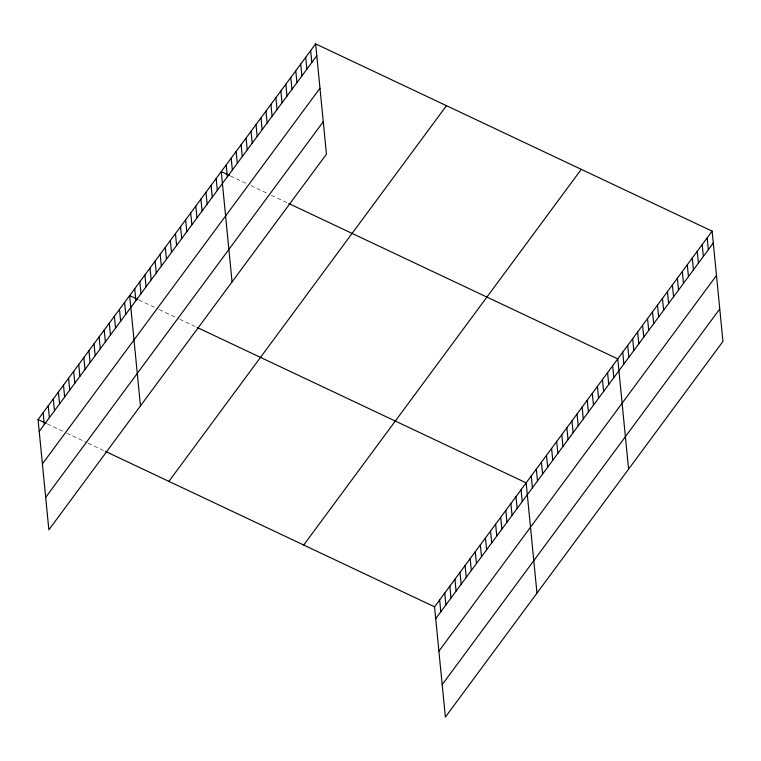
<?xml version="1.0" encoding="UTF-8"?>
<svg xmlns="http://www.w3.org/2000/svg" width="761" height="761" viewBox="0 0 761 761"><rect width="100%" height="100%" fill="white"/><g stroke="black" fill="none" stroke-linecap="round" stroke-linejoin="round"><path stroke-width="0.57" stroke-dasharray="3.81 2.85" d="M230.45 175.962L245.784 183.201M250.902 185.617L268.281 193.827M271.344 195.273L288.723 203.482M138.854 299.939L158.278 309.109M159.296 309.594L178.721 318.764M179.739 319.249L195.073 326.488M47.249 423.915L65.646 432.6M66.673 433.085L87.115 442.74M88.143 443.225L103.477 450.464"/><path stroke-width="1.14" d="M315.634 43.891L326.44 154.169L48.866 529.846L38.05 419.568L315.634 43.891L712.134 231.154L722.95 341.432L445.366 717.109L434.56 606.831L712.134 231.154M39.211 431.43L316.795 55.743M42.397 463.906L319.981 88.228M45.679 497.371L323.263 121.693M168.894 481.361L446.479 105.684M303.706 545.038L581.29 169.351M435.72 618.693L713.295 243.006M438.907 651.169L716.482 275.492M442.189 684.634L719.763 308.956M229.432 175.477L221.251 171.615L232.067 281.903M288.723 203.482L617.761 358.878L628.576 469.166M137.827 299.454L129.655 295.591L140.462 405.879M197.118 327.458L526.155 482.855L536.971 593.142M38.05 419.568L46.231 423.43M105.522 451.435L434.56 606.831M707.169 237.87L708.329 249.732M702.203 244.595L703.364 256.457M697.238 251.32L698.398 263.173M692.272 258.036L693.433 269.898M687.297 264.761L688.467 276.624M682.332 271.487L683.492 283.349M677.366 278.212L678.527 290.065M672.401 284.928L673.561 296.79M667.435 291.653L668.596 303.515M662.46 298.379L663.63 310.241M657.494 305.104L658.665 316.957M652.529 311.82L653.689 323.682M647.563 318.545L648.724 330.407M642.598 325.27L643.758 337.123M637.632 331.986L638.793 343.848M632.657 338.712L633.827 350.574M627.692 345.437L628.852 357.299M622.726 352.162L623.887 364.015M612.672 365.765L613.832 377.627M607.582 372.652L608.743 384.514M602.493 379.539L603.654 391.401M597.404 386.426L598.565 398.288M592.315 393.323L593.475 405.175M587.226 400.21L588.386 412.062M582.136 407.097L583.297 418.95M577.047 413.984L578.208 425.837M571.958 420.871L573.119 432.724M566.869 427.758L568.029 439.611M561.78 434.645L562.94 446.507M556.691 441.532L557.851 453.394M551.601 448.419L552.762 460.281M546.512 455.306L547.673 467.168M541.423 462.193L542.583 474.055M536.334 469.08L537.494 480.942M531.245 475.967L532.405 487.83M521.066 489.742L522.227 501.604M515.977 496.629L517.138 508.491M510.888 503.516L512.058 515.378M505.799 510.403L506.969 522.265M500.709 517.29L501.88 529.152M495.62 524.177L496.79 536.039M490.531 531.064L491.701 542.926M485.442 537.951L486.612 549.813M480.353 544.847L481.523 556.7M475.264 551.735L476.434 563.587M470.174 558.622L471.344 570.474M465.085 565.509L466.255 577.361M459.996 572.396L461.166 584.248M454.916 579.283L456.077 591.135M449.827 586.17L450.988 598.032M444.738 593.057L445.898 604.919M439.649 599.944L440.809 611.806M310.659 50.607L311.829 62.469M305.694 57.332L306.864 69.194M300.728 64.057L301.889 75.919M295.763 70.773L296.923 82.635M290.797 77.498L291.958 89.36M285.832 84.224L286.992 96.086M280.857 90.949L282.027 102.802M275.891 97.665L277.052 109.527M270.926 104.39L272.086 116.252M265.96 111.116L267.121 122.978M260.994 117.841L262.155 129.693M256.019 124.557L257.189 136.419M251.054 131.282L252.224 143.144M246.088 138.007L247.249 149.86M241.123 144.723L242.283 156.585M236.157 151.449L237.318 163.311M231.192 158.174L232.352 170.036M226.217 164.899L227.387 176.752M216.162 178.502L217.323 190.364M211.073 185.389L212.243 197.251M205.984 192.276L207.154 204.138M200.894 199.173L202.065 211.025M195.805 206.06L196.975 217.912M190.716 212.947L191.886 224.799M185.627 219.834L186.797 231.686M180.538 226.721L181.708 238.574M175.449 233.608L176.619 245.461M170.359 240.495L171.529 252.357M165.27 247.382L166.44 259.244M160.181 254.269L161.351 266.131M155.101 261.156L156.262 273.018M150.012 268.043L151.173 279.905M144.923 274.93L146.083 286.792M139.834 281.817L140.994 293.679M134.745 288.704L135.905 300.566M124.566 302.478L125.727 314.341M119.477 309.366L120.638 321.228M114.388 316.253L115.548 328.115M109.299 323.14L110.459 335.002M104.209 330.027L105.37 341.889M99.12 336.914L100.281 348.776M94.031 343.801L95.192 355.663M88.942 350.688L90.102 362.55M83.853 357.584L85.013 369.437M78.764 364.471L79.924 376.324M73.674 371.358L74.835 383.211M68.585 378.246L69.746 390.098M63.496 385.133L64.656 396.985M58.407 392.02L59.567 403.872M53.318 398.907L54.478 410.769M48.228 405.794L49.389 417.656M43.139 412.681L44.3 424.543"/></g></svg>
